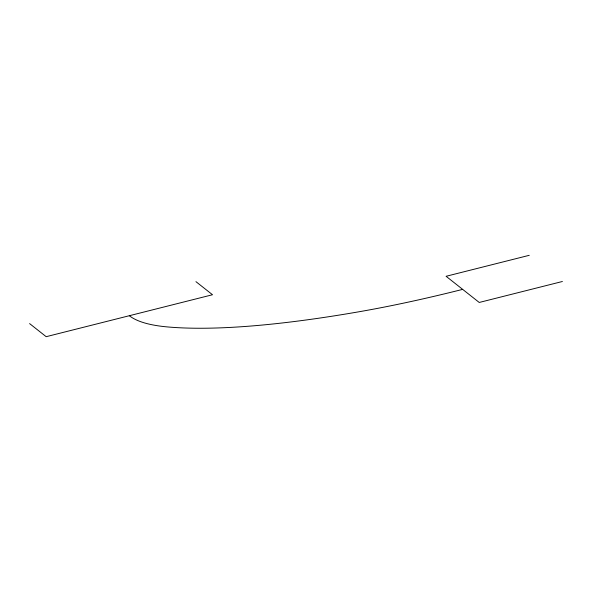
<?xml version="1.0" encoding="UTF-8"?>
<svg xmlns="http://www.w3.org/2000/svg" width="592" height="592" viewBox="0 0 592 592"><rect width="100%" height="100%" fill="white"/><g stroke="black" fill="none" stroke-linecap="round" stroke-linejoin="round"><path stroke-width="0.89" d="M529.255 255.315L446.087 276.286L479.231 302.46L562.4 281.496M195.945 281.659L212.513 294.742L46.176 336.685L29.6 323.595M462.655 289.377A434.04 83.561 -18.8 0 1 357.45 312.036A655.714 126.237 -18.8 0 1 168.18 326.991A434.04 83.561 -18.8 0 1 129.345 315.714"/></g></svg>
